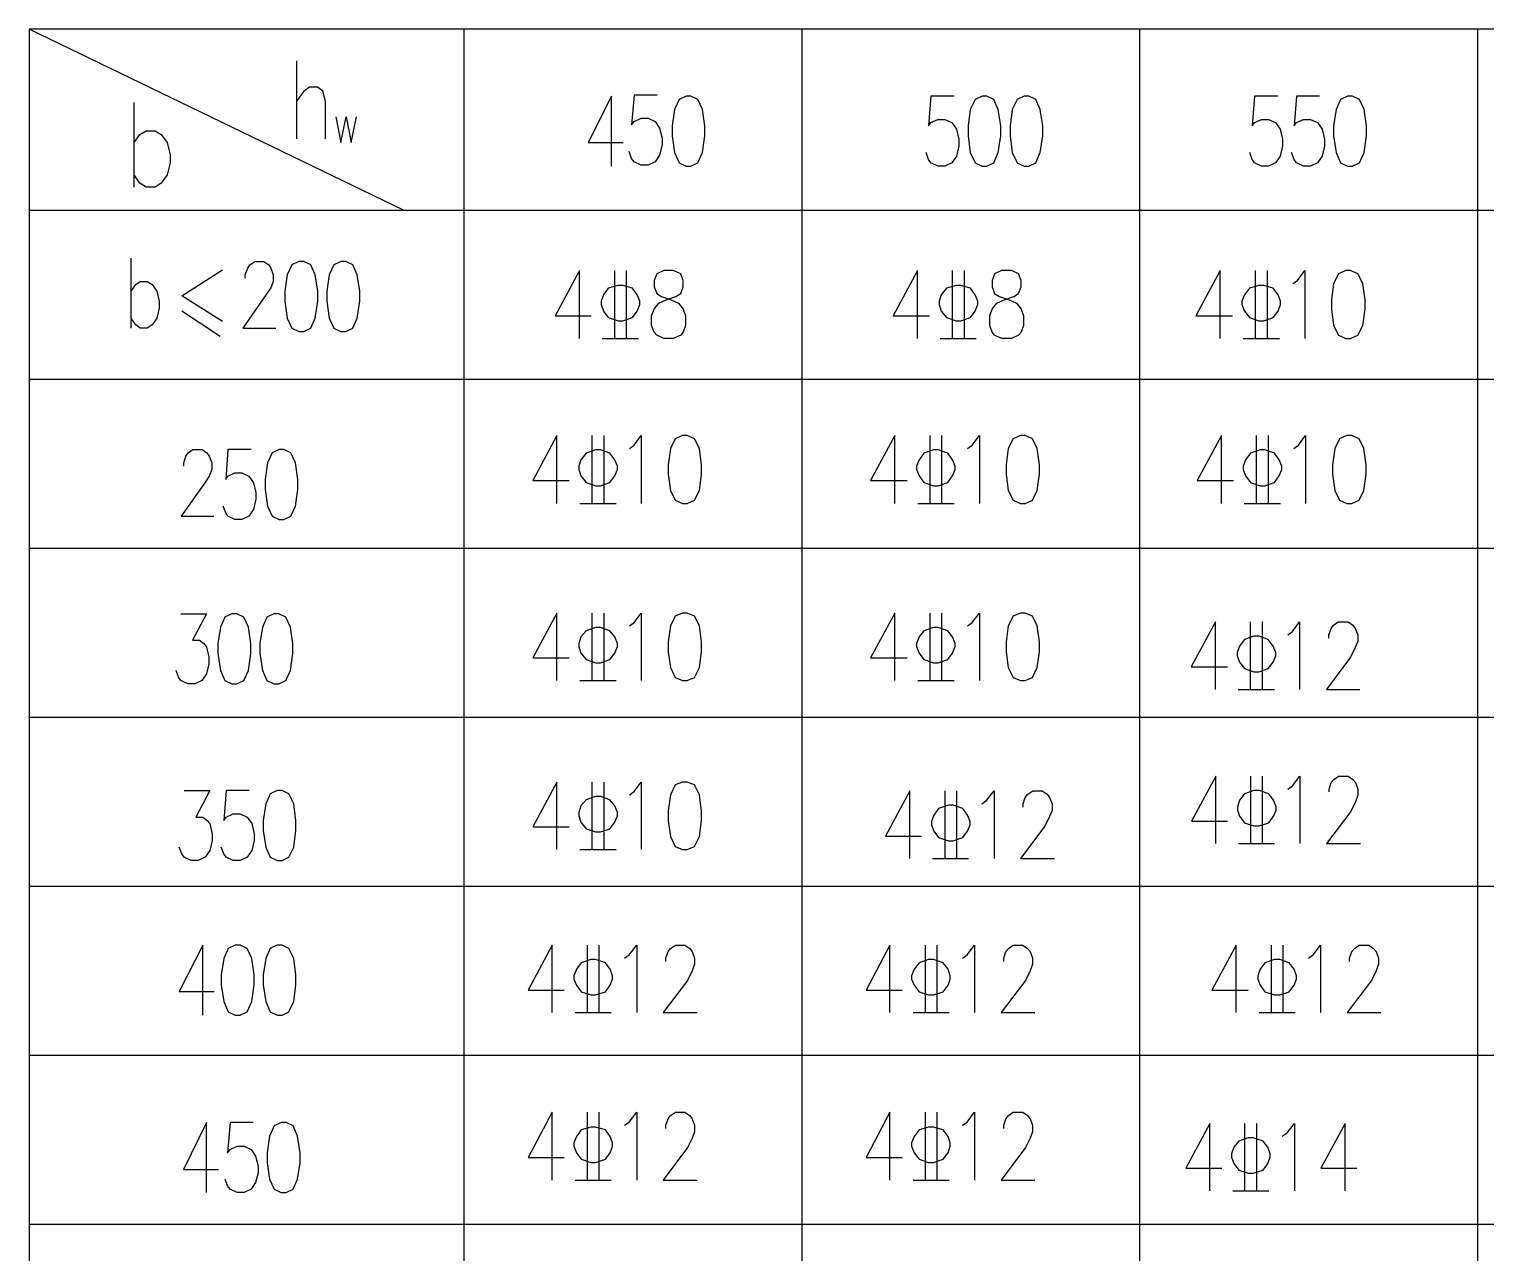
# Model space of a CAD drawing. Extents: x 3968514 to 5230306, y -516551 to -228246.
# Drawn here: x 4093341 to 4097670, y -326686 to -323050 of the extents above; entities that cross this region are included whole.
import ezdxf

# ---------------------------------------------------------------- set-up
doc = ezdxf.new("R2010")
doc.units = 0
doc.header["$LTSCALE"] = 1000
doc.header["$MEASUREMENT"] = 0
doc.layers.add('PUB_TEXT', color=7, linetype='Continuous')

# ---------------------------------------------------------------- blocks, each defined once
blk = doc.blocks.new('gegeehe')
at = {"color": 0, "linetype": 'Continuous'}
for points in [[(2738942.6, -7639615.7), (2737391.8, -7638865.4)], [(2737391.8, -7649416), (2752391.7, -7649416), (2752391.7, -7638865.4), (2737391.8, -7638865.4), (2737391.8, -7649416)], [(2739192.6, -7638865.4), (2739192.6, -7649416)], [(2740592.4, -7638865.4), (2740592.4, -7649416)], [(2741992.3, -7638865.4), (2741992.3, -7649416)], [(2743392.1, -7638865.4), (2743392.1, -7649416)], [(2738500.4, -7639319.8), (2738500.4, -7638996.6)], [(2738500.4, -7639165.8), (2738532.4, -7639120.1), (2738553.7, -7639104.8), (2738585.7, -7639104.8), (2738607.1, -7639120.1), (2738617.8, -7639165.8), (2738617.8, -7639319.8)], [(2737826.4, -7639519.6), (2737826.4, -7639168.9)], [(2739804.1, -7639432.7), (2739804.1, -7639143), (2739708, -7639335.1), (2739852.9, -7639335.1)], [(2739993.8, -7639138.6), (2739897.8, -7639138.6), (2739887.1, -7639262.1), (2739897.8, -7639248.3), (2739926.7, -7639234.6), (2739955.7, -7639234.6), (2739984.7, -7639248.3), (2740003, -7639275.8), (2740013.6, -7639317), (2740013.6, -7639344.4), (2740003, -7639387.1), (2739984.7, -7639414.6), (2739955.7, -7639428.3), (2739926.7, -7639428.3), (2739897.8, -7639414.6), (2739887.1, -7639400.8), (2739877.9, -7639371.9)], [(2740113.6, -7639143), (2740084.7, -7639156.7), (2740064.8, -7639197.9), (2740055.7, -7639266.5), (2740055.7, -7639307.6), (2740064.8, -7639376.3), (2740084.7, -7639419), (2740113.6, -7639432.7), (2740133.5, -7639432.7), (2740162.4, -7639419), (2740180.7, -7639376.3), (2740191.4, -7639307.6), (2740191.4, -7639266.5), (2740180.7, -7639197.9), (2740162.4, -7639156.7), (2740133.5, -7639143), (2740113.6, -7639143)], [(2741223.7, -7639143), (2741127.7, -7639143), (2741117, -7639266.5), (2741127.7, -7639252.7), (2741156.6, -7639239), (2741185.6, -7639239), (2741214.6, -7639252.7), (2741232.9, -7639280.2), (2741243.6, -7639321.4), (2741243.6, -7639348.8), (2741232.9, -7639391.5), (2741214.6, -7639419), (2741185.6, -7639432.7), (2741156.6, -7639432.7), (2741127.7, -7639419), (2741117, -7639405.2), (2741107.8, -7639376.3)], [(2741339.6, -7639143), (2741310.6, -7639156.7), (2741290.8, -7639197.9), (2741281.7, -7639266.5), (2741281.7, -7639307.6), (2741290.8, -7639376.3), (2741310.6, -7639419), (2741339.6, -7639432.7), (2741359.4, -7639432.7), (2741388.4, -7639419), (2741406.7, -7639376.3), (2741417.4, -7639307.6), (2741417.4, -7639266.5), (2741406.7, -7639197.9), (2741388.4, -7639156.7), (2741359.4, -7639143), (2741339.6, -7639143)], [(2741513.5, -7639143), (2741484.5, -7639156.7), (2741464.7, -7639197.9), (2741455.5, -7639266.5), (2741455.5, -7639307.6), (2741464.7, -7639376.3), (2741484.5, -7639419), (2741513.5, -7639432.7), (2741533.3, -7639432.7), (2741562.2, -7639419), (2741580.5, -7639376.3), (2741591.2, -7639307.6), (2741591.2, -7639266.5), (2741580.5, -7639197.9), (2741562.2, -7639156.7), (2741533.3, -7639143), (2741513.5, -7639143)], [(2742564.1, -7639143), (2742468, -7639143), (2742458.9, -7639266.5), (2742468, -7639252.7), (2742497, -7639239), (2742526, -7639239), (2742554.9, -7639252.7), (2742574.7, -7639280.2), (2742583.9, -7639321.4), (2742583.9, -7639348.8), (2742574.7, -7639391.5), (2742554.9, -7639419), (2742526, -7639432.7), (2742497, -7639432.7), (2742468, -7639419), (2742458.9, -7639405.2), (2742448.2, -7639376.3)], [(2742737.9, -7639143), (2742641.8, -7639143), (2742632.7, -7639266.5), (2742641.8, -7639252.7), (2742670.8, -7639239), (2742699.8, -7639239), (2742728.8, -7639252.7), (2742748.6, -7639280.2), (2742757.7, -7639321.4), (2742757.7, -7639348.8), (2742748.6, -7639391.5), (2742728.8, -7639419), (2742699.8, -7639432.7), (2742670.8, -7639432.7), (2742641.8, -7639419), (2742632.7, -7639405.2), (2742622, -7639376.3)], [(2742853.8, -7639143), (2742824.8, -7639156.7), (2742806.5, -7639197.9), (2742795.9, -7639266.5), (2742795.9, -7639307.6), (2742806.5, -7639376.3), (2742824.8, -7639419), (2742853.8, -7639432.7), (2742873.6, -7639432.7), (2742902.6, -7639419), (2742922.4, -7639376.3), (2742931.6, -7639307.6), (2742931.6, -7639266.5), (2742922.4, -7639197.9), (2742902.6, -7639156.7), (2742873.6, -7639143), (2742853.8, -7639143)], [(2738662, -7639228.3), (2738683.3, -7639335.1), (2738704.7, -7639228.3), (2738726, -7639335.1), (2738747.4, -7639228.3)], [(2737826.4, -7639335.1), (2737850.8, -7639301.5), (2737876.7, -7639286.3), (2737913.3, -7639286.3), (2737939.2, -7639301.5), (2737963.6, -7639335.1), (2737975.8, -7639385.4), (2737975.8, -7639419), (2737963.6, -7639469.3), (2737939.2, -7639502.8), (2737913.3, -7639519.6), (2737876.7, -7639519.6), (2737850.8, -7639502.8), (2737826.4, -7639469.3)], [(2737391.8, -7639615.7), (2752391.7, -7639615.7)], [(2737814.2, -7640103.6), (2737814.2, -7639813.9)], [(2738286.9, -7639896.2), (2738286.9, -7639882.5), (2738297.5, -7639855.1), (2738306.7, -7639841.3), (2738326.5, -7639827.6), (2738364.6, -7639827.6), (2738384.5, -7639841.3), (2738393.6, -7639855.1), (2738402.8, -7639882.5), (2738402.8, -7639910), (2738393.6, -7639937.4), (2738373.8, -7639964.9), (2738277.7, -7640103.6), (2738413.4, -7640103.6)], [(2738509.5, -7639827.6), (2738480.5, -7639841.3), (2738460.7, -7639882.5), (2738451.6, -7639951.1), (2738451.6, -7639992.3), (2738460.7, -7640062.5), (2738480.5, -7640103.6), (2738509.5, -7640117.4), (2738529.3, -7640117.4), (2738558.3, -7640103.6), (2738576.6, -7640062.5), (2738587.3, -7639992.3), (2738587.3, -7639951.1), (2738576.6, -7639882.5), (2738558.3, -7639841.3), (2738529.3, -7639827.6), (2738509.5, -7639827.6)], [(2738683.3, -7639827.6), (2738654.4, -7639841.3), (2738634.5, -7639882.5), (2738625.4, -7639951.1), (2738625.4, -7639992.3), (2738634.5, -7640062.5), (2738654.4, -7640103.6), (2738683.3, -7640117.4), (2738703.2, -7640117.4), (2738732.1, -7640103.6), (2738750.4, -7640062.5), (2738761.1, -7639992.3), (2738761.1, -7639951.1), (2738750.4, -7639882.5), (2738732.1, -7639841.3), (2738703.2, -7639827.6), (2738683.3, -7639827.6)], [(2737814.2, -7639951.1), (2737834, -7639923.7), (2737852.3, -7639910), (2737881.3, -7639910), (2737901.1, -7639923.7), (2737920.9, -7639951.1), (2737930.1, -7639992.3), (2737930.1, -7640021.3), (2737920.9, -7640062.5), (2737901.1, -7640089.9), (2737881.3, -7640103.6), (2737852.3, -7640103.6), (2737834, -7640089.9), (2737814.2, -7640062.5)], [(2738192.3, -7640076.2), (2738024.6, -7639969.4), (2738192.3, -7639862.7)], [(2739671.6, -7640146.3), (2739671.6, -7639865.7), (2739570.9, -7640053.3), (2739720.4, -7640053.3)], [(2739816.4, -7639865.7), (2739816.4, -7640146.3)], [(2739866.7, -7640146.3), (2739866.7, -7639865.7)], [(2740020.8, -7639865.7), (2739991.8, -7639879.5), (2739981.1, -7639906.9), (2739981.1, -7639932.8), (2739991.8, -7639960.3), (2740011.6, -7639972.5), (2740051.2, -7639986.2), (2740081.7, -7639999.9), (2740101.6, -7640025.9), (2740110.7, -7640053.3), (2740110.7, -7640093), (2740101.6, -7640120.4), (2740090.9, -7640132.6), (2740060.4, -7640146.3), (2740020.8, -7640146.3), (2739991.8, -7640132.6), (2739981.1, -7640120.4), (2739970.4, -7640093), (2739970.4, -7640053.3), (2739981.1, -7640025.9), (2740000.9, -7639999.9), (2740031.4, -7639986.2), (2740071.1, -7639972.5), (2740090.9, -7639960.3), (2740101.6, -7639932.8), (2740101.6, -7639906.9), (2740090.9, -7639879.5), (2740060.4, -7639865.7), (2740020.8, -7639865.7)], [(2741071.4, -7640146.3), (2741071.4, -7639865.7), (2740970.7, -7640053.3), (2741121.7, -7640053.3)], [(2741216.2, -7639865.7), (2741216.2, -7640146.3)], [(2741266.6, -7640146.3), (2741266.6, -7639865.7)], [(2741420.6, -7639865.7), (2741391.6, -7639879.5), (2741380.9, -7639906.9), (2741380.9, -7639932.8), (2741391.6, -7639960.3), (2741411.4, -7639972.5), (2741451.1, -7639986.2), (2741481.6, -7639999.9), (2741501.4, -7640025.9), (2741510.5, -7640053.3), (2741510.5, -7640093), (2741501.4, -7640120.4), (2741490.7, -7640132.6), (2741461.7, -7640146.3), (2741420.6, -7640146.3), (2741391.6, -7640132.6), (2741380.9, -7640120.4), (2741371.8, -7640093), (2741371.8, -7640053.3), (2741380.9, -7640025.9), (2741400.7, -7639999.9), (2741431.2, -7639986.2), (2741470.9, -7639972.5), (2741490.7, -7639960.3), (2741501.4, -7639932.8), (2741501.4, -7639906.9), (2741490.7, -7639879.5), (2741461.7, -7639865.7), (2741420.6, -7639865.7)], [(2742326.2, -7640146.3), (2742326.2, -7639865.7), (2742225.6, -7640053.3), (2742376.5, -7640053.3)], [(2742471.1, -7639865.7), (2742471.1, -7640146.3)], [(2742521.4, -7640146.3), (2742521.4, -7639865.7)], [(2742626.6, -7639919.1), (2742646.4, -7639906.9), (2742676.9, -7639865.7), (2742676.9, -7640146.3)], [(2742846.2, -7639865.7), (2742815.7, -7639879.5), (2742795.9, -7639919.1), (2742786.7, -7639986.2), (2742786.7, -7640025.9), (2742795.9, -7640093), (2742815.7, -7640132.6), (2742846.2, -7640146.3), (2742866, -7640146.3), (2742896.5, -7640132.6), (2742916.3, -7640093), (2742927, -7640025.9), (2742927, -7639986.2), (2742916.3, -7639919.1), (2742896.5, -7639879.5), (2742866, -7639865.7), (2742846.2, -7639865.7)], [(2739831.7, -7639926.7), (2739790.5, -7639938.9), (2739770.7, -7639966.4), (2739761.5, -7639992.3), (2739761.5, -7640006), (2739770.7, -7640033.5), (2739790.5, -7640059.4), (2739831.7, -7640073.1), (2739851.5, -7640073.1), (2739891.1, -7640059.4), (2739911, -7640033.5), (2739921.6, -7640006), (2739921.6, -7639992.3), (2739911, -7639966.4), (2739891.1, -7639938.9), (2739851.5, -7639926.7), (2739831.7, -7639926.7)], [(2741231.5, -7639926.7), (2741191.8, -7639938.9), (2741170.5, -7639966.4), (2741161.3, -7639992.3), (2741161.3, -7640006), (2741170.5, -7640033.5), (2741191.8, -7640059.4), (2741231.5, -7640073.1), (2741251.3, -7640073.1), (2741290.9, -7640059.4), (2741310.8, -7640033.5), (2741321.4, -7640006), (2741321.4, -7639992.3), (2741310.8, -7639966.4), (2741290.9, -7639938.9), (2741251.3, -7639926.7), (2741231.5, -7639926.7)], [(2742486.3, -7639926.7), (2742446.7, -7639938.9), (2742426.8, -7639966.4), (2742416.2, -7639992.3), (2742416.2, -7640006), (2742426.8, -7640033.5), (2742446.7, -7640059.4), (2742486.3, -7640073.1), (2742506.1, -7640073.1), (2742545.8, -7640059.4), (2742565.6, -7640033.5), (2742576.3, -7640006), (2742576.3, -7639992.3), (2742565.6, -7639966.4), (2742545.8, -7639938.9), (2742506.1, -7639926.7), (2742486.3, -7639926.7)], [(2738024.6, -7640032), (2738183.2, -7640137.2)], [(2739766.1, -7640146.3), (2739915.5, -7640146.3)], [(2741165.9, -7640146.3), (2741315.3, -7640146.3)], [(2742420.7, -7640146.3), (2742571.7, -7640146.3)], [(2737391.8, -7640315.6), (2752391.7, -7640315.6)], [(2739578.4, -7640829.5), (2739578.4, -7640548.9), (2739477.8, -7640734.9), (2739628.7, -7640734.9)], [(2739723.3, -7640548.9), (2739723.3, -7640829.5)], [(2739773.6, -7640829.5), (2739773.6, -7640548.9)], [(2739878.8, -7640602.3), (2739898.6, -7640588.5), (2739927.6, -7640548.9), (2739927.6, -7640829.5)], [(2740098.4, -7640548.9), (2740067.9, -7640562.6), (2740048.1, -7640602.3), (2740038.9, -7640669.4), (2740038.9, -7640709), (2740048.1, -7640776.1), (2740067.9, -7640815.7), (2740098.4, -7640829.5), (2740118.2, -7640829.5), (2740148.7, -7640815.7), (2740168.5, -7640776.1), (2740177.7, -7640709), (2740177.7, -7640669.4), (2740168.5, -7640602.3), (2740148.7, -7640562.6), (2740118.2, -7640548.9), (2740098.4, -7640548.9)], [(2740978.2, -7640829.5), (2740978.2, -7640548.9), (2740877.6, -7640734.9), (2741028.6, -7640734.9)], [(2741123.1, -7640548.9), (2741123.1, -7640829.5)], [(2741173.4, -7640829.5), (2741173.4, -7640548.9)], [(2741278.6, -7640602.3), (2741298.5, -7640588.5), (2741328.9, -7640548.9), (2741328.9, -7640829.5)], [(2741498.2, -7640548.9), (2741467.7, -7640562.6), (2741447.9, -7640602.3), (2741438.7, -7640669.4), (2741438.7, -7640709), (2741447.9, -7640776.1), (2741467.7, -7640815.7), (2741498.2, -7640829.5), (2741518, -7640829.5), (2741548.5, -7640815.7), (2741568.3, -7640776.1), (2741577.5, -7640709), (2741577.5, -7640669.4), (2741568.3, -7640602.3), (2741548.5, -7640562.6), (2741518, -7640548.9), (2741498.2, -7640548.9)], [(2742330.8, -7640829.5), (2742330.8, -7640548.9), (2742230.1, -7640734.9), (2742381.1, -7640734.9)], [(2742475.6, -7640548.9), (2742475.6, -7640829.5)], [(2742526, -7640829.5), (2742526, -7640548.9)], [(2742631.2, -7640602.3), (2742651, -7640588.5), (2742680, -7640548.9), (2742680, -7640829.5)], [(2742850.7, -7640548.9), (2742820.2, -7640562.6), (2742800.4, -7640602.3), (2742791.3, -7640669.4), (2742791.3, -7640709), (2742800.4, -7640776.1), (2742820.2, -7640815.7), (2742850.7, -7640829.5), (2742870.6, -7640829.5), (2742901.1, -7640815.7), (2742920.9, -7640776.1), (2742930, -7640709), (2742930, -7640669.4), (2742920.9, -7640602.3), (2742901.1, -7640562.6), (2742870.6, -7640548.9), (2742850.7, -7640548.9)], [(2738032.2, -7640675.5), (2738032.2, -7640661.7), (2738041.4, -7640634.3), (2738050.5, -7640620.6), (2738070.3, -7640606.8), (2738108.5, -7640606.8), (2738128.3, -7640620.6), (2738137.4, -7640634.3), (2738148.1, -7640661.7), (2738148.1, -7640689.2), (2738137.4, -7640716.6), (2738119.1, -7640744.1), (2738021.5, -7640882.8), (2738157.3, -7640882.8)], [(2738311.3, -7640606.8), (2738215.2, -7640606.8), (2738206.1, -7640730.4), (2738215.2, -7640716.6), (2738244.2, -7640702.9), (2738273.1, -7640702.9), (2738302.1, -7640716.6), (2738321.9, -7640744.1), (2738331.1, -7640785.2), (2738331.1, -7640812.7), (2738321.9, -7640855.4), (2738302.1, -7640882.8), (2738273.1, -7640896.6), (2738244.2, -7640896.6), (2738215.2, -7640882.8), (2738206.1, -7640869.1), (2738195.4, -7640841.7)], [(2738427.2, -7640606.8), (2738398.2, -7640620.6), (2738379.9, -7640661.7), (2738369.2, -7640730.4), (2738369.2, -7640771.5), (2738379.9, -7640841.7), (2738398.2, -7640882.8), (2738427.2, -7640896.6), (2738447, -7640896.6), (2738476, -7640882.8), (2738495.8, -7640841.7), (2738504.9, -7640771.5), (2738504.9, -7640730.4), (2738495.8, -7640661.7), (2738476, -7640620.6), (2738447, -7640606.8), (2738427.2, -7640606.8)], [(2739738.5, -7640608.4), (2739698.9, -7640622.1), (2739677.5, -7640649.5), (2739668.4, -7640675.5), (2739668.4, -7640689.2), (2739677.5, -7640715.1), (2739698.9, -7640742.5), (2739738.5, -7640756.3), (2739758.4, -7640756.3), (2739798, -7640742.5), (2739817.8, -7640715.1), (2739828.5, -7640689.2), (2739828.5, -7640675.5), (2739817.8, -7640649.5), (2739798, -7640622.1), (2739758.4, -7640608.4), (2739738.5, -7640608.4)], [(2741138.3, -7640608.4), (2741098.7, -7640622.1), (2741078.9, -7640649.5), (2741068.2, -7640675.5), (2741068.2, -7640689.2), (2741078.9, -7640715.1), (2741098.7, -7640742.5), (2741138.3, -7640756.3), (2741158.2, -7640756.3), (2741197.8, -7640742.5), (2741217.6, -7640715.1), (2741228.3, -7640689.2), (2741228.3, -7640675.5), (2741217.6, -7640649.5), (2741197.8, -7640622.1), (2741158.2, -7640608.4), (2741138.3, -7640608.4)], [(2742490.9, -7640608.4), (2742451.2, -7640622.1), (2742431.4, -7640649.5), (2742420.7, -7640675.5), (2742420.7, -7640689.2), (2742431.4, -7640715.1), (2742451.2, -7640742.5), (2742490.9, -7640756.3), (2742510.7, -7640756.3), (2742550.4, -7640742.5), (2742570.2, -7640715.1), (2742580.8, -7640689.2), (2742580.8, -7640675.5), (2742570.2, -7640649.5), (2742550.4, -7640622.1), (2742510.7, -7640608.4), (2742490.9, -7640608.4)], [(2739673, -7640829.5), (2739823.9, -7640829.5)], [(2741072.8, -7640829.5), (2741223.7, -7640829.5)], [(2742425.3, -7640829.5), (2742576.3, -7640829.5)], [(2737391.8, -7641015.5), (2752391.7, -7641015.5)], [(2738020, -7641286.9), (2738126.8, -7641286.9), (2738068.8, -7641396.7), (2738097.8, -7641396.7), (2738116.1, -7641410.4), (2738126.8, -7641424.2), (2738135.9, -7641466.9), (2738135.9, -7641494.3), (2738126.8, -7641535.5), (2738106.9, -7641562.9), (2738078, -7641576.7), (2738049, -7641576.7), (2738020, -7641562.9), (2738010.9, -7641549.2), (2738000.2, -7641521.8)], [(2738232, -7641286.9), (2738203, -7641300.7), (2738184.7, -7641341.8), (2738174, -7641410.4), (2738174, -7641451.6), (2738184.7, -7641521.8), (2738203, -7641562.9), (2738232, -7641576.7), (2738251.8, -7641576.7), (2738280.8, -7641562.9), (2738300.6, -7641521.8), (2738309.7, -7641451.6), (2738309.7, -7641410.4), (2738300.6, -7641341.8), (2738280.8, -7641300.7), (2738251.8, -7641286.9), (2738232, -7641286.9)], [(2738405.8, -7641286.9), (2738376.8, -7641300.7), (2738358.5, -7641341.8), (2738347.9, -7641410.4), (2738347.9, -7641451.6), (2738358.5, -7641521.8), (2738376.8, -7641562.9), (2738405.8, -7641576.7), (2738425.6, -7641576.7), (2738454.6, -7641562.9), (2738474.4, -7641521.8), (2738483.6, -7641451.6), (2738483.6, -7641410.4), (2738474.4, -7641341.8), (2738454.6, -7641300.7), (2738425.6, -7641286.9), (2738405.8, -7641286.9)], [(2739578.4, -7641562.9), (2739578.4, -7641283.9), (2739477.8, -7641469.9), (2739628.7, -7641469.9)], [(2739723.3, -7641283.9), (2739723.3, -7641562.9)], [(2739773.6, -7641562.9), (2739773.6, -7641283.9)], [(2739878.8, -7641337.3), (2739898.6, -7641323.5), (2739927.6, -7641283.9), (2739927.6, -7641562.9)], [(2740098.4, -7641283.9), (2740067.9, -7641296.1), (2740048.1, -7641337.3), (2740038.9, -7641402.8), (2740038.9, -7641444), (2740048.1, -7641509.6), (2740067.9, -7641550.7), (2740098.4, -7641562.9), (2740118.2, -7641562.9), (2740148.7, -7641550.7), (2740168.5, -7641509.6), (2740177.7, -7641444), (2740177.7, -7641402.8), (2740168.5, -7641337.3), (2740148.7, -7641296.1), (2740118.2, -7641283.9), (2740098.4, -7641283.9)], [(2740978.2, -7641562.9), (2740978.2, -7641283.9), (2740877.6, -7641469.9), (2741028.6, -7641469.9)], [(2741123.1, -7641283.9), (2741123.1, -7641562.9)], [(2741173.4, -7641562.9), (2741173.4, -7641283.9)], [(2741278.6, -7641337.3), (2741298.5, -7641323.5), (2741328.9, -7641283.9), (2741328.9, -7641562.9)], [(2741498.2, -7641283.9), (2741467.7, -7641296.1), (2741447.9, -7641337.3), (2741438.7, -7641402.8), (2741438.7, -7641444), (2741447.9, -7641509.6), (2741467.7, -7641550.7), (2741498.2, -7641562.9), (2741518, -7641562.9), (2741548.5, -7641550.7), (2741568.3, -7641509.6), (2741577.5, -7641444), (2741577.5, -7641402.8), (2741568.3, -7641337.3), (2741548.5, -7641296.1), (2741518, -7641283.9), (2741498.2, -7641283.9)], [(2739738.5, -7641343.4), (2739698.9, -7641357.1), (2739677.5, -7641383), (2739668.4, -7641410.4), (2739668.4, -7641422.6), (2739677.5, -7641450.1), (2739698.9, -7641476), (2739738.5, -7641489.7), (2739758.4, -7641489.7), (2739798, -7641476), (2739817.8, -7641450.1), (2739828.5, -7641422.6), (2739828.5, -7641410.4), (2739817.8, -7641383), (2739798, -7641357.1), (2739758.4, -7641343.4), (2739738.5, -7641343.4)], [(2741138.3, -7641343.4), (2741098.7, -7641357.1), (2741078.9, -7641383), (2741068.2, -7641410.4), (2741068.2, -7641422.6), (2741078.9, -7641450.1), (2741098.7, -7641476), (2741138.3, -7641489.7), (2741158.2, -7641489.7), (2741197.8, -7641476), (2741217.6, -7641450.1), (2741228.3, -7641422.6), (2741228.3, -7641410.4), (2741217.6, -7641383), (2741197.8, -7641357.1), (2741158.2, -7641343.4), (2741138.3, -7641343.4)], [(2742305.8, -7641601.1), (2742305.8, -7641320.5), (2742205.1, -7641506.5), (2742356.1, -7641506.5)], [(2742450.6, -7641320.5), (2742450.6, -7641601.1)], [(2742500.9, -7641601.1), (2742500.9, -7641320.5)], [(2742606.2, -7641373.8), (2742626, -7641360.1), (2742655, -7641320.5), (2742655, -7641601.1)], [(2742775.4, -7641387.6), (2742775.4, -7641373.8), (2742786.1, -7641347.9), (2742795.2, -7641334.2), (2742815.1, -7641320.5), (2742856.2, -7641320.5), (2742876.1, -7641334.2), (2742885.2, -7641347.9), (2742895.9, -7641373.8), (2742895.9, -7641401.3), (2742885.2, -7641427.2), (2742865.4, -7641466.9), (2742766.3, -7641601.1), (2742905, -7641601.1)], [(2742465.9, -7641379.9), (2742426.2, -7641393.7), (2742406.4, -7641421.1), (2742395.7, -7641447), (2742395.7, -7641460.8), (2742406.4, -7641486.7), (2742426.2, -7641514.1), (2742465.9, -7641527.9), (2742485.7, -7641527.9), (2742525.3, -7641514.1), (2742545.2, -7641486.7), (2742555.8, -7641460.8), (2742555.8, -7641447), (2742545.2, -7641421.1), (2742525.3, -7641393.7), (2742485.7, -7641379.9), (2742465.9, -7641379.9)], [(2739673, -7641562.9), (2739823.9, -7641562.9)], [(2741072.8, -7641562.9), (2741223.7, -7641562.9)], [(2742400.3, -7641601.1), (2742551.3, -7641601.1)], [(2737391.8, -7641715.4), (2752391.7, -7641715.4)], [(2742307.3, -7642238.5), (2742307.3, -7641959.4), (2742206.6, -7642145.4), (2742356.1, -7642145.4)], [(2742452.1, -7641959.4), (2742452.1, -7642238.5)], [(2742500.9, -7642238.5), (2742500.9, -7641959.4)], [(2742606.2, -7642012.8), (2742626, -7641999), (2742656.5, -7641959.4), (2742656.5, -7642238.5)], [(2742776.9, -7642025), (2742776.9, -7642012.8), (2742786.1, -7641985.3), (2742796.8, -7641973.1), (2742816.6, -7641959.4), (2742856.2, -7641959.4), (2742876.1, -7641973.1), (2742886.7, -7641985.3), (2742895.9, -7642012.8), (2742895.9, -7642038.7), (2742886.7, -7642066.1), (2742866.9, -7642105.8), (2742766.3, -7642238.5), (2742906.6, -7642238.5)], [(2738033.7, -7642018.9), (2738140.5, -7642018.9), (2738082.5, -7642128.7), (2738111.5, -7642128.7), (2738129.8, -7642142.4), (2738140.5, -7642156.1), (2738149.6, -7642198.8), (2738149.6, -7642226.3), (2738140.5, -7642267.4), (2738120.7, -7642294.9), (2738091.7, -7642308.6), (2738062.7, -7642308.6), (2738033.7, -7642294.9), (2738024.6, -7642281.1), (2738013.9, -7642253.7)], [(2738303.6, -7642018.9), (2738207.6, -7642018.9), (2738198.4, -7642142.4), (2738207.6, -7642128.7), (2738236.6, -7642114.9), (2738265.5, -7642114.9), (2738294.5, -7642128.7), (2738314.3, -7642156.1), (2738323.5, -7642198.8), (2738323.5, -7642226.3), (2738314.3, -7642267.4), (2738294.5, -7642294.9), (2738265.5, -7642308.6), (2738236.6, -7642308.6), (2738207.6, -7642294.9), (2738198.4, -7642281.1), (2738187.8, -7642253.7)], [(2738419.5, -7642018.9), (2738390.6, -7642032.6), (2738372.3, -7642073.8), (2738361.6, -7642142.4), (2738361.6, -7642185.1), (2738372.3, -7642253.7), (2738390.6, -7642294.9), (2738419.5, -7642308.6), (2738439.4, -7642308.6), (2738468.3, -7642294.9), (2738488.2, -7642253.7), (2738497.3, -7642185.1), (2738497.3, -7642142.4), (2738488.2, -7642073.8), (2738468.3, -7642032.6), (2738439.4, -7642018.9), (2738419.5, -7642018.9)], [(2739578.4, -7642262.9), (2739578.4, -7641983.8), (2739477.8, -7642169.8), (2739628.7, -7642169.8)], [(2739723.3, -7641983.8), (2739723.3, -7642262.9)], [(2739773.6, -7642262.9), (2739773.6, -7641983.8)], [(2739878.8, -7642037.2), (2739898.6, -7642023.4), (2739927.6, -7641983.8), (2739927.6, -7642262.9)], [(2740098.4, -7641983.8), (2740067.9, -7641996), (2740048.1, -7642037.2), (2740038.9, -7642102.7), (2740038.9, -7642143.9), (2740048.1, -7642209.5), (2740067.9, -7642250.7), (2740098.4, -7642262.9), (2740118.2, -7642262.9), (2740148.7, -7642250.7), (2740168.5, -7642209.5), (2740177.7, -7642143.9), (2740177.7, -7642102.7), (2740168.5, -7642037.2), (2740148.7, -7641996), (2740118.2, -7641983.8), (2740098.4, -7641983.8)], [(2741039.8, -7642301), (2741039.8, -7642020.4), (2740939.2, -7642208), (2741088.6, -7642208)], [(2741184.7, -7642020.4), (2741184.7, -7642301)], [(2741235, -7642301), (2741235, -7642020.4)], [(2741338.7, -7642073.8), (2741358.5, -7642060), (2741389, -7642020.4), (2741389, -7642301)], [(2741509.5, -7642087.5), (2741509.5, -7642073.8), (2741518.6, -7642047.8), (2741529.3, -7642034.1), (2741549.1, -7642020.4), (2741588.8, -7642020.4), (2741608.6, -7642034.1), (2741619.3, -7642047.8), (2741630, -7642073.8), (2741630, -7642101.2), (2741619.3, -7642127.1), (2741599.5, -7642166.8), (2741498.8, -7642301), (2741639.1, -7642301)], [(2742465.9, -7642018.9), (2742426.2, -7642032.6), (2742406.4, -7642058.5), (2742397.3, -7642086), (2742397.3, -7642099.7), (2742406.4, -7642125.6), (2742426.2, -7642153.1), (2742465.9, -7642165.3), (2742487.2, -7642165.3), (2742526.9, -7642153.1), (2742546.7, -7642125.6), (2742557.4, -7642099.7), (2742557.4, -7642086), (2742546.7, -7642058.5), (2742526.9, -7642032.6), (2742487.2, -7642018.9), (2742465.9, -7642018.9)], [(2739738.5, -7642043.3), (2739698.9, -7642057), (2739677.5, -7642082.9), (2739668.4, -7642110.4), (2739668.4, -7642124.1), (2739677.5, -7642150), (2739698.9, -7642177.5), (2739738.5, -7642189.7), (2739758.4, -7642189.7), (2739798, -7642177.5), (2739817.8, -7642150), (2739828.5, -7642124.1), (2739828.5, -7642110.4), (2739817.8, -7642082.9), (2739798, -7642057), (2739758.4, -7642043.3), (2739738.5, -7642043.3)], [(2741199.9, -7642079.9), (2741158.8, -7642093.6), (2741139, -7642121), (2741129.8, -7642147), (2741129.8, -7642160.7), (2741139, -7642186.6), (2741158.8, -7642214.1), (2741199.9, -7642227.8), (2741219.8, -7642227.8), (2741259.4, -7642214.1), (2741279.2, -7642186.6), (2741289.9, -7642160.7), (2741289.9, -7642147), (2741279.2, -7642121), (2741259.4, -7642093.6), (2741219.8, -7642079.9), (2741199.9, -7642079.9)], [(2739673, -7642262.9), (2739823.9, -7642262.9)], [(2742401.8, -7642238.5), (2742551.3, -7642238.5)], [(2741134.4, -7642301), (2741283.8, -7642301)], [(2737391.8, -7642415.3), (2752391.7, -7642415.3)], [(2738111.5, -7642949), (2738111.5, -7642659.3), (2738013.9, -7642851.5), (2738158.8, -7642851.5)], [(2738245.7, -7642659.3), (2738216.7, -7642673), (2738198.4, -7642714.2), (2738187.8, -7642782.8), (2738187.8, -7642824), (2738198.4, -7642892.6), (2738216.7, -7642935.3), (2738245.7, -7642949), (2738265.5, -7642949), (2738294.5, -7642935.3), (2738314.3, -7642892.6), (2738323.5, -7642824), (2738323.5, -7642782.8), (2738314.3, -7642714.2), (2738294.5, -7642673), (2738265.5, -7642659.3), (2738245.7, -7642659.3)], [(2738419.5, -7642659.3), (2738390.6, -7642673), (2738372.3, -7642714.2), (2738361.6, -7642782.8), (2738361.6, -7642824), (2738372.3, -7642892.6), (2738390.6, -7642935.3), (2738419.5, -7642949), (2738439.4, -7642949), (2738468.3, -7642935.3), (2738488.2, -7642892.6), (2738497.3, -7642824), (2738497.3, -7642782.8), (2738488.2, -7642714.2), (2738468.3, -7642673), (2738439.4, -7642659.3), (2738419.5, -7642659.3)], [(2739558, -7642938.4), (2739558, -7642659.3), (2739458.9, -7642845.4), (2739608.3, -7642845.4)], [(2739702.9, -7642659.3), (2739702.9, -7642938.4)], [(2739753.2, -7642938.4), (2739753.2, -7642659.3)], [(2739858.4, -7642712.7), (2739878.2, -7642699), (2739908.7, -7642659.3), (2739908.7, -7642938.4)], [(2740029.2, -7642726.4), (2740029.2, -7642712.7), (2740038.4, -7642685.2), (2740049, -7642673), (2740068.8, -7642659.3), (2740108.5, -7642659.3), (2740128.3, -7642673), (2740139, -7642685.2), (2740148.1, -7642712.7), (2740148.1, -7642738.6), (2740139, -7642766.1), (2740119.2, -7642805.7), (2740018.5, -7642938.4), (2740158.8, -7642938.4)], [(2740957.8, -7642938.4), (2740957.8, -7642659.3), (2740858.7, -7642845.4), (2741008.2, -7642845.4)], [(2741104.2, -7642659.3), (2741104.2, -7642938.4)], [(2741153, -7642938.4), (2741153, -7642659.3)], [(2741258.2, -7642712.7), (2741278.1, -7642699), (2741308.6, -7642659.3), (2741308.6, -7642938.4)], [(2741429, -7642726.4), (2741429, -7642712.7), (2741438.2, -7642685.2), (2741448.8, -7642673), (2741468.7, -7642659.3), (2741508.3, -7642659.3), (2741528.1, -7642673), (2741538.8, -7642685.2), (2741548, -7642712.7), (2741548, -7642738.6), (2741538.8, -7642766.1), (2741519, -7642805.7), (2741418.3, -7642938.4), (2741558.6, -7642938.4)], [(2742392.6, -7642938.4), (2742392.6, -7642659.3), (2742291.9, -7642845.4), (2742441.4, -7642845.4)], [(2742537.4, -7642659.3), (2742537.4, -7642938.4)], [(2742586.2, -7642938.4), (2742586.2, -7642659.3)], [(2742691.4, -7642712.7), (2742711.2, -7642699), (2742741.7, -7642659.3), (2742741.7, -7642938.4)], [(2742862.2, -7642726.4), (2742862.2, -7642712.7), (2742871.4, -7642685.2), (2742882, -7642673), (2742901.9, -7642659.3), (2742941.5, -7642659.3), (2742961.3, -7642673), (2742972, -7642685.2), (2742981.1, -7642712.7), (2742981.1, -7642738.6), (2742972, -7642766.1), (2742952.2, -7642805.7), (2742851.5, -7642938.4), (2742991.8, -7642938.4)], [(2739718.1, -7642718.8), (2739678.5, -7642732.5), (2739658.7, -7642758.4), (2739648, -7642785.9), (2739648, -7642799.6), (2739658.7, -7642825.5), (2739678.5, -7642853), (2739718.1, -7642865.2), (2739738, -7642865.2), (2739779.1, -7642853), (2739799, -7642825.5), (2739808.1, -7642799.6), (2739808.1, -7642785.9), (2739799, -7642758.4), (2739779.1, -7642732.5), (2739738, -7642718.8), (2739718.1, -7642718.8)], [(2741117.9, -7642718.8), (2741078.3, -7642732.5), (2741058.5, -7642758.4), (2741047.8, -7642785.9), (2741047.8, -7642799.6), (2741058.5, -7642825.5), (2741078.3, -7642853), (2741117.9, -7642865.2), (2741137.8, -7642865.2), (2741178.9, -7642853), (2741198.8, -7642825.5), (2741207.9, -7642799.6), (2741207.9, -7642785.9), (2741198.8, -7642758.4), (2741178.9, -7642732.5), (2741137.8, -7642718.8), (2741117.9, -7642718.8)], [(2742551.1, -7642718.8), (2742511.5, -7642732.5), (2742491.7, -7642758.4), (2742482.5, -7642785.9), (2742482.5, -7642799.6), (2742491.7, -7642825.5), (2742511.5, -7642853), (2742551.1, -7642865.2), (2742572.5, -7642865.2), (2742612.1, -7642853), (2742632, -7642825.5), (2742642.6, -7642799.6), (2742642.6, -7642785.9), (2742632, -7642758.4), (2742612.1, -7642732.5), (2742572.5, -7642718.8), (2742551.1, -7642718.8)], [(2739654.1, -7642938.4), (2739803.5, -7642938.4)], [(2741053.9, -7642938.4), (2741203.3, -7642938.4)], [(2742487.1, -7642938.4), (2742636.5, -7642938.4)], [(2737391.8, -7643115.3), (2752391.7, -7643115.3)], [(2739558, -7643632.2), (2739558, -7643351.6), (2739458.9, -7643539.2), (2739608.3, -7643539.2)], [(2739702.9, -7643351.6), (2739702.9, -7643632.2)], [(2739753.2, -7643632.2), (2739753.2, -7643351.6)], [(2739858.4, -7643405), (2739878.2, -7643392.8), (2739908.7, -7643351.6), (2739908.7, -7643632.2)], [(2740029.2, -7643418.7), (2740029.2, -7643405), (2740038.4, -7643379.1), (2740049, -7643365.3), (2740068.8, -7643351.6), (2740108.5, -7643351.6), (2740128.3, -7643365.3), (2740139, -7643379.1), (2740148.1, -7643405), (2740148.1, -7643432.4), (2740139, -7643458.4), (2740119.2, -7643498), (2740018.5, -7643632.2), (2740158.8, -7643632.2)], [(2740957.8, -7643632.2), (2740957.8, -7643351.6), (2740858.7, -7643539.2), (2741008.2, -7643539.2)], [(2741104.2, -7643351.6), (2741104.2, -7643632.2)], [(2741153, -7643632.2), (2741153, -7643351.6)], [(2741258.2, -7643405), (2741278.1, -7643392.8), (2741308.6, -7643351.6), (2741308.6, -7643632.2)], [(2741429, -7643418.7), (2741429, -7643405), (2741438.2, -7643379.1), (2741448.8, -7643365.3), (2741468.7, -7643351.6), (2741508.3, -7643351.6), (2741528.1, -7643365.3), (2741538.8, -7643379.1), (2741548, -7643405), (2741548, -7643432.4), (2741538.8, -7643458.4), (2741519, -7643498), (2741418.3, -7643632.2), (2741558.6, -7643632.2)], [(2738126.8, -7643684), (2738126.8, -7643394.3), (2738030.7, -7643588), (2738175.6, -7643588)], [(2738320.4, -7643394.3), (2738224.4, -7643394.3), (2738213.7, -7643519.3), (2738224.4, -7643505.6), (2738253.3, -7643491.9), (2738282.3, -7643491.9), (2738311.3, -7643505.6), (2738329.6, -7643533.1), (2738340.2, -7643574.2), (2738340.2, -7643601.7), (2738329.6, -7643642.9), (2738311.3, -7643670.3), (2738282.3, -7643684), (2738253.3, -7643684), (2738224.4, -7643670.3), (2738213.7, -7643656.6), (2738204.5, -7643629.1)], [(2738436.3, -7643394.3), (2738407.3, -7643408), (2738387.5, -7643450.7), (2738378.4, -7643519.3), (2738378.4, -7643560.5), (2738387.5, -7643629.1), (2738407.3, -7643670.3), (2738436.3, -7643684), (2738456.1, -7643684), (2738485.1, -7643670.3), (2738503.4, -7643629.1), (2738514.1, -7643560.5), (2738514.1, -7643519.3), (2738503.4, -7643450.7), (2738485.1, -7643408), (2738456.1, -7643394.3), (2738436.3, -7643394.3)], [(2742282.4, -7643676.4), (2742282.4, -7643397.4), (2742183.3, -7643583.4), (2742332.8, -7643583.4)], [(2742427.3, -7643397.4), (2742427.3, -7643676.4)], [(2742477.6, -7643676.4), (2742477.6, -7643397.4)], [(2742582.8, -7643450.7), (2742602.7, -7643437), (2742633.2, -7643397.4), (2742633.2, -7643676.4)], [(2742843.6, -7643676.4), (2742843.6, -7643397.4), (2742742.9, -7643583.4), (2742892.4, -7643583.4)], [(2739718.1, -7643412.6), (2739678.5, -7643424.8), (2739658.7, -7643452.3), (2739648, -7643478.2), (2739648, -7643491.9), (2739658.7, -7643519.3), (2739678.5, -7643545.3), (2739718.1, -7643559), (2739738, -7643559), (2739779.1, -7643545.3), (2739799, -7643519.3), (2739808.1, -7643491.9), (2739808.1, -7643478.2), (2739799, -7643452.3), (2739779.1, -7643424.8), (2739738, -7643412.6), (2739718.1, -7643412.6)], [(2741117.9, -7643412.6), (2741078.3, -7643424.8), (2741058.5, -7643452.3), (2741047.8, -7643478.2), (2741047.8, -7643491.9), (2741058.5, -7643519.3), (2741078.3, -7643545.3), (2741117.9, -7643559), (2741137.8, -7643559), (2741178.9, -7643545.3), (2741198.8, -7643519.3), (2741207.9, -7643491.9), (2741207.9, -7643478.2), (2741198.8, -7643452.3), (2741178.9, -7643424.8), (2741137.8, -7643412.6), (2741117.9, -7643412.6)], [(2742442.5, -7643456.8), (2742402.9, -7643470.6), (2742383.1, -7643496.5), (2742372.4, -7643523.9), (2742372.4, -7643537.6), (2742383.1, -7643563.6), (2742402.9, -7643591), (2742442.5, -7643603.2), (2742462.4, -7643603.2), (2742503.5, -7643591), (2742523.4, -7643563.6), (2742532.5, -7643537.6), (2742532.5, -7643523.9), (2742523.4, -7643496.5), (2742503.5, -7643470.6), (2742462.4, -7643456.8), (2742442.5, -7643456.8)], [(2739654.1, -7643632.2), (2739803.5, -7643632.2)], [(2741053.9, -7643632.2), (2741203.3, -7643632.2)], [(2742378.5, -7643676.4), (2742527.9, -7643676.4)], [(2737391.8, -7643815.2), (2752391.7, -7643815.2)]]:
    blk.add_lwpolyline(points, dxfattribs=at)

msp = doc.modelspace()

# ---------------------------------------------------------------- block references
at = {"layer": 'PUB_TEXT', "xscale": 0.7173361947148676, "yscale": 0.7173361947148676, "zscale": 0.7173361947148676}
msp.add_blockref('gegeehe', (2129710.77893, 5156584.36612), dxfattribs=at)

doc.saveas('drawing.dxf')
